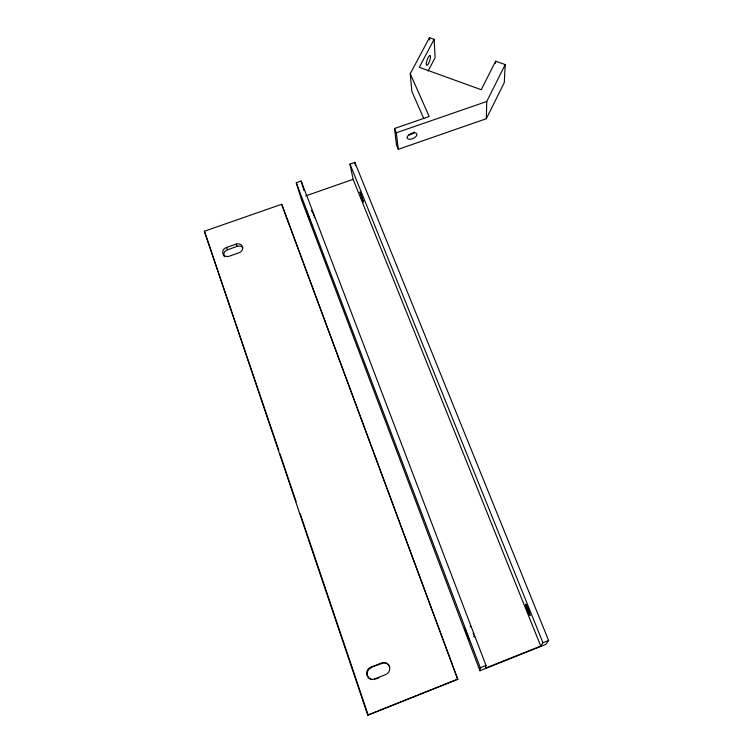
<?xml version="1.0" encoding="UTF-8"?>
<svg xmlns="http://www.w3.org/2000/svg" width="753" height="753" viewBox="0 0 753 753"><rect width="100%" height="100%" fill="white"/><g stroke="black" fill="none" stroke-linecap="round" stroke-linejoin="round"><path stroke-width="1.13" d="M410.253 73.69L429.191 116.517L394.497 128.509L396.53 145.122L398.309 149.301L486.325 118.71L486.749 101.486L505.197 64.589L495.625 61.181L481.233 89.711L419.28 67.309L434.152 39.316L429.474 37.65L410.253 73.69L411.844 91.424L423.675 118.334M495.54 63.431L495.625 61.181M505.197 64.589L504.303 82.548L486.325 118.71M548.608 640.483L545.84 644.417L479.953 670.744L480.292 667.76L296.268 182.744L301.172 181.04L486.014 665.473L485.553 668.109L540.739 646.065L542.941 642.742L548.608 640.483L354.851 162.403L349.994 164.088L353.138 179.346L540.739 646.065M428.128 70.923L435.102 57.708L434.152 39.316M371.144 667.742L369.921 668.391A6.203 5.902 -77.6 0 0 367.492 675.535L368.151 676.985A6.203 5.902 -77.6 0 0 371.878 679.601M480.292 667.76L486.014 665.473M367.756 715.162L457.739 679.215L281.678 204.27L204.392 231.237L367.756 715.162L457.739 679.215M370.805 667.252L381.79 662.904A6.212 5.93 -79 0 1 389.386 666.49A6.212 5.93 -79 0 1 385.818 674.5L374.448 679.008A6.231 5.93 -77.5 0 1 367.624 676.599L366.965 675.149A6.231 5.93 -77.5 0 1 369.403 667.967L382.242 663.355A6.184 5.892 -79.1 0 1 389.8 666.913M374.938 679.375L374.618 678.933M376.124 678.905L379.164 677.7M226.484 247.492L236.094 244.113A5.177 4.574 -20 0 1 242.475 246.72A5.177 4.574 -20 0 1 239.096 252.754L229.147 256.255A5.186 4.574 -20.8 0 1 223.377 254.533L222.869 253.45A5.186 4.574 -20.8 0 1 225.251 248.048L226.484 247.492L227.557 249.714M242.927 247.878A5.158 4.556 -20.1 0 0 237.129 246.344L226.333 250.269A5.167 4.556 -20.8 0 0 223.961 255.644M305.605 195.931L353.138 179.346M398.309 149.301L396.313 132.773L486.749 101.486M311.808 210.275L311.827 210.633M314.453 217.843L314.443 217.504M204.392 231.237L278.845 450.501M470.606 626.665L470.239 626.025L470.465 626.929M224.027 255.775L224.469 256.726M236.094 244.113L237.129 246.344M473.872 636.059L474.249 636.934M394.497 128.509L396.313 132.773M349.994 164.088L542.941 642.742M312.25 211.32L312.57 212.148M479.953 670.744L301.567 199.997L296.268 182.744M457.805 679.582L281.678 204.27M312.928 213.099L313.304 214.125M473.157 633.094L473.665 634.525M313.662 215.142L313.992 216.083M279.975 453.843L296.136 501.696M300.268 513.932L367.916 714.239M312.015 211.254L312.279 212.054M474.098 635.767L474.418 636.737M301.172 181.04L304.024 190.613M354.851 162.403L355.51 165.726M429.474 37.65L429.605 39.956M414.432 131.973A5.233 2.692 -24.2 0 1 408.926 135.013M360.009 192.109L363.445 201.917L360.009 192.109M464.77 628.36L469.044 639.824L464.77 628.36M306.913 211.988L309.662 219.707L306.913 211.988M407.288 138.26L407.128 137.564A5.243 2.683 -24.2 0 1 414.131 132.782A5.243 2.683 -24.2 0 1 415.176 137.244A5.243 2.683 -24.2 0 1 407.288 138.26M428.551 63.478A5.233 1.355 -71.5 0 0 430.104 55.496A5.233 1.355 -71.5 0 0 426.471 62.32A5.233 1.355 -71.5 0 0 428.551 63.478M526.083 606.334A6.165 0.537 68.5 0 0 530.046 615.559A6.165 0.537 68.5 0 0 527.618 607.727A6.165 0.537 68.5 0 0 526.083 606.334"/></g></svg>
